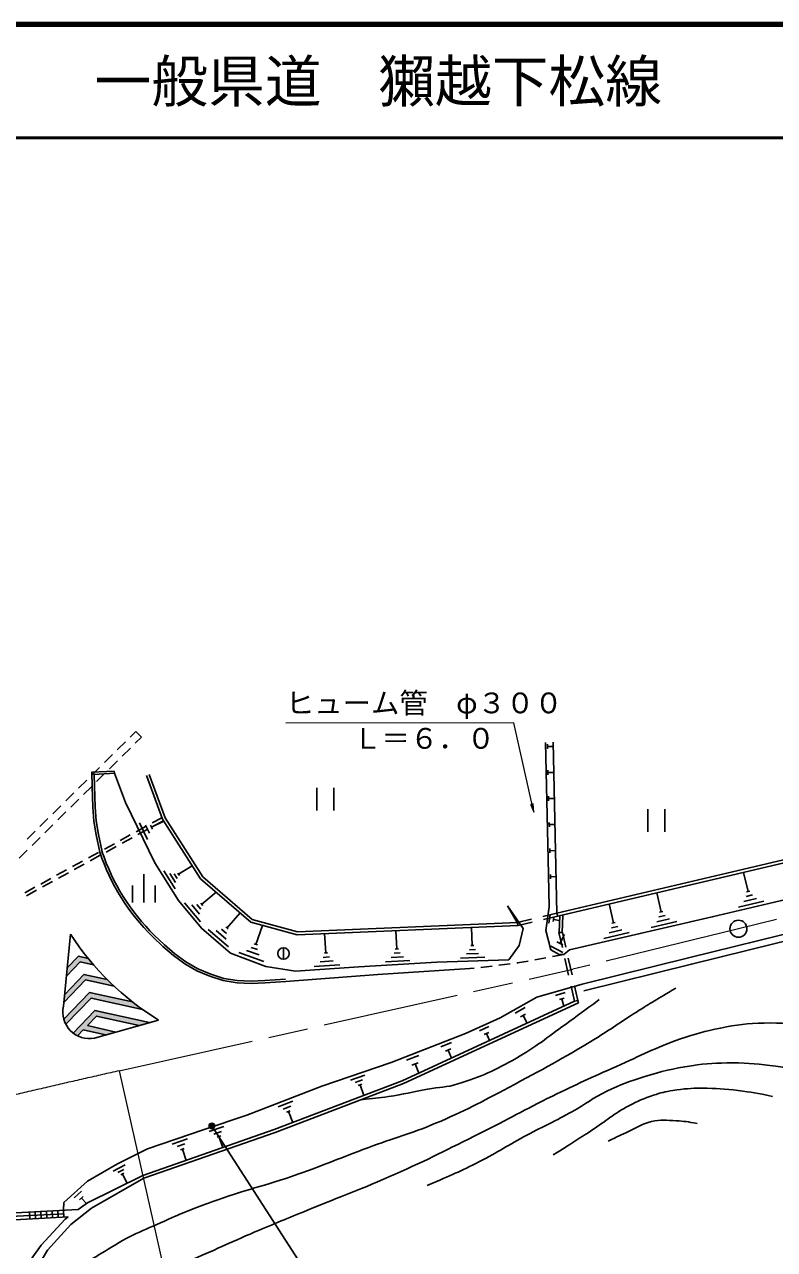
# Model space of a CAD drawing. Units: millimetres, scale not verified. Extents: x 40000 to 680000, y 20000 to 380000.
# Drawn here: x 210558 to 276652, y 272008 to 380000 of the extents above; entities that cross this region are included whole.
import ezdxf
from ezdxf.enums import TextEntityAlignment as Align

# ---------------------------------------------------------------- set-up
doc = ezdxf.new("R2010")
doc.units = ezdxf.units.MM
doc.header["$LTSCALE"] = 1000
doc.header["$PDMODE"] = 32
doc.header["$PDSIZE"] = 500
doc.linetypes.add('CHAIN', pattern=[18.5, 12, -1.5, 3.5, -1.5])
for name, color, linetype, lineweight in [('M-BGD', 7, 'Continuous', 25), ('M-BMK', 2, 'CHAIN', 13), ('M-BMK-SRVR', 3, 'Continuous', 25), ('M-STR-HTXT', 7, 'Continuous', 13), ('M-STR-STRC', 7, 'Continuous', 25), ('M-TTL', 2, 'Continuous', 140), ('M-TTL-LINE', 7, 'Continuous', 50)]:
    doc.layers.add(name, color=color, linetype=linetype, lineweight=lineweight)
doc.layers.add('M-TTL-TXT', color=7, linetype='Continuous')
doc.styles.add('ＭＳ ゴシック', font='')
doc.styles.get('ＭＳ ゴシック').set_extended_font_data('MS Gothic')

# ---------------------------------------------------------------- blocks, each defined once
blk = doc.blocks.new('open_arrow')
at = {"color": 0, "linetype": 'Continuous', "lineweight": -2}
blk.add_lwpolyline([(7.5, 1.25), (0, 0), (7.5, -1.25)], dxfattribs=at)

msp = doc.modelspace()

# ---------------------------------------------------------------- hatches: boundary and pattern name
at = {"layer": 'M-STR-STRC'}
for points in [[(215309, 297858), (214324, 296830), (214254, 296107), (215458, 297364), (216646, 297100, -0.00754), (216171, 297666)], [(215791, 296265), (214099, 294500), (214029, 293777), (215940, 295771), (218464, 295211, -0.00878), (217845, 295809)], [(216273, 294673), (214019, 292323, 0.05351), (214199, 291860), (216422, 294179), (220958, 293172, -0.01118), (220081, 293828)], [(216755, 293081), (214845, 291088, 0.04957), (215235, 290845), (215730, 291362), (217700, 290925), (218620, 291181), (216095, 291742), (216905, 292587), (220664, 291752), (221584, 292009)]]:
    msp.add_hatch(color=256, dxfattribs=at).paths.add_polyline_path(points)

# ---------------------------------------------------------------- linework, layer by layer
at = {"layer": 'M-BGD'}
for p, q in [((220370, 317676), (219873, 317183)), ((220863, 317179), (220370, 317676)), ((219447, 316761), (218736, 316057)), ((220863, 317179), (220314, 316635)), ((256477, 316704), (256706, 306415)), ((256649, 316149), (256640, 316559)), ((257149, 316719), (257484, 301653)), ((218310, 315635), (217600, 314931)), ((219888, 316213), (219177, 315509)), ((256645, 316354), (257157, 316365)), ((217174, 314509), (216463, 313805)), ((218751, 315086), (218041, 314383)), ((256691, 313848), (256682, 314265)), ((216037, 313383), (215327, 312679)), ((217615, 313960), (216904, 313256)), ((218471, 314185), (218482, 313986)), ((256687, 314057), (257208, 314068)), ((214901, 312256), (214190, 311552)), ((216478, 312834), (215768, 312130)), ((236311, 312709), (236312, 310709)), ((237811, 312710), (237812, 310710)), ((213764, 311130), (213054, 310426)), ((215342, 311708), (214631, 311004)), ((256747, 311553), (256738, 311967)), ((256742, 311760), (257259, 311771)), ((212627, 310004), (211917, 309300)), ((214205, 310582), (213495, 309878)), ((221808, 309611), (222651, 310074)), ((222795, 309810), (222651, 310074)), ((265499, 310831), (265500, 308831)), ((266999, 310832), (267000, 308832)), ((211491, 308878), (210781, 308174)), ((213068, 309456), (212358, 308752)), ((220406, 308842), (221282, 309323)), ((220560, 308584), (221436, 309065)), ((221383, 308165), (220680, 309608)), ((221568, 308701), (221217, 309423)), ((221841, 309057), (221666, 309418)), ((221753, 309238), (222836, 309765)), ((221963, 309354), (222795, 309810)), ((256811, 309262), (256802, 309665)), ((256806, 309463), (257310, 309474)), ((211932, 308329), (211222, 307625)), ((217600, 307303), (218477, 307784)), ((219003, 308073), (219880, 308553)), ((219157, 307815), (220034, 308296)), ((210795, 307203), (210085, 306499)), ((216197, 306534), (217074, 307015)), ((216351, 306276), (217228, 306757)), ((217754, 307045), (218631, 307526)), ((256867, 306967), (256859, 307366)), ((256863, 307166), (257361, 307177)), ((214794, 305764), (215671, 306245)), ((214948, 305507), (215825, 305988)), ((224141, 305085), (225344, 305826)), ((278453, 306582), (257484, 301653)), ((278513, 306329), (257544, 301400)), ((211989, 304225), (212865, 304706)), ((213391, 304995), (214268, 305476)), ((213545, 304737), (214422, 305218)), ((221071, 305103), (221073, 302603)), ((223833, 303789), (222845, 305393)), ((223853, 304354), (223359, 305156)), ((223997, 304720), (223750, 305121)), ((224203, 304985), (224079, 305185)), ((256919, 304670), (256910, 305069)), ((256914, 304869), (257412, 304880)), ((274332, 303571), (273932, 305252)), ((210586, 303456), (211462, 303937)), ((210740, 303198), (211617, 303679)), ((212143, 303968), (213019, 304449)), ((220072, 304103), (220073, 302603)), ((222072, 304104), (222073, 302604)), ((226199, 302442), (227452, 303495)), ((274473, 303604), (274192, 303537)), ((226065, 300905), (224662, 302575)), ((225993, 301556), (225291, 302392)), ((226096, 301999), (225745, 302417)), ((226287, 302337), (226111, 302546)), ((262470, 300796), (262083, 302467)), ((266658, 301771), (266269, 303451)), ((275720, 302716), (273478, 302183)), ((275071, 302957), (273950, 302690)), ((274702, 303264), (274141, 303130)), ((228400, 300344), (229552, 301678)), ((253125, 302295), (253988, 300833)), ((256223, 301357), (257484, 301653)), ((256285, 301095), (257546, 301390)), ((256766, 300790), (256869, 301504)), ((257484, 301653), (257546, 301390)), ((257731, 301457), (257679, 299961)), ((258001, 301447), (257949, 299952)), ((267024, 301462), (266464, 301332)), ((266798, 301803), (266518, 301738)), ((228521, 298685), (226741, 300222)), ((228366, 299855), (227921, 300239)), ((228511, 300247), (228288, 300440)), ((230938, 298910), (231520, 300578)), ((250016, 298803), (249962, 300398)), ((253988, 300833), (255249, 301129)), ((253988, 300833), (254050, 300571)), ((254050, 300571), (255311, 300866)), ((257149, 300917), (257201, 301274)), ((257175, 301096), (257710, 301018)), ((262834, 300489), (262277, 300360)), ((262609, 300828), (262330, 300764)), ((268037, 300909), (265796, 300391)), ((267391, 301153), (266270, 300894)), ((228332, 299366), (227442, 300135)), ((237127, 298158), (237008, 299852)), ((243369, 298504), (243273, 300116)), ((257659, 299962), (257960, 298633)), ((257949, 299952), (257679, 299961)), ((257740, 298998), (258155, 299784)), ((257969, 299951), (258261, 298661)), ((263842, 299939), (261613, 299424)), ((263199, 300182), (262084, 299924)), ((231662, 297410), (229438, 298186)), ((231235, 297974), (230123, 298362)), ((231087, 298442), (230530, 298636)), ((231077, 298861), (230799, 298958)), ((233378, 298602), (233379, 297602)), ((237269, 298168), (236986, 298148)), ((243659, 298161), (243121, 298130)), ((243503, 298512), (243234, 298496)), ((250571, 298111), (249508, 298076)), ((250293, 298457), (249762, 298439)), ((250149, 298807), (249883, 298798)), ((257986, 298198), (256940, 298752)), ((258001, 298860), (257478, 299137)), ((238337, 297108), (236078, 296948)), ((237745, 297445), (236616, 297365)), ((237436, 297801), (236872, 297761)), ((244507, 297493), (242357, 297365)), ((243949, 297819), (242874, 297755)), ((251115, 297775), (248988, 297703)), ((257675, 298018), (258086, 298011)), ((258181, 297658), (258512, 296195)), ((258482, 297686), (258814, 296223)), ((259693, 295402), (255712, 294245)), ((258733, 295220), (259034, 293892)), ((259035, 295248), (259327, 293958)), ((257356, 294410), (258217, 294660)), ((257696, 294043), (258127, 294168)), ((257912, 294105), (258099, 293460)), ((259034, 293892), (259327, 293958)), ((259327, 293958), (259372, 293761)), ((253797, 292831), (254689, 293329)), ((254269, 292510), (254715, 292759)), ((250655, 291288), (251491, 291665)), ((254492, 292634), (254865, 291965)), ((251052, 290964), (251471, 291152)), ((251261, 291058), (251544, 290431)), ((247234, 289880), (248188, 290255)), ((247660, 289497), (248137, 289684)), ((247898, 289591), (248179, 288876)), ((244213, 288692), (245304, 289121)), ((244700, 288254), (245246, 288468)), ((244973, 288361), (245295, 287543)), ((239288, 286945), (240550, 287377)), ((239711, 286737), (240342, 286953)), ((239977, 286476), (240292, 286584)), ((240135, 286530), (240459, 285583)), ((232903, 284584), (234216, 285092)), ((233358, 284383), (234015, 284637)), ((233649, 284118), (233978, 284245)), ((233813, 284181), (234194, 283196)), ((226820, 282399), (228124, 282840)), ((227256, 282183), (227908, 282404)), ((227529, 281912), (227855, 282022)), ((227692, 281967), (228023, 280989)), ((223581, 281305), (224912, 281755)), ((224026, 281085), (224691, 281310)), ((224305, 280808), (224637, 280921)), ((224471, 280865), (224808, 279866)), ((218358, 278905), (219428, 279481)), ((218770, 278782), (219304, 279070)), ((219047, 278586), (219315, 278730)), ((219181, 278658), (219613, 277856)), ((214947, 276571), (215595, 277162)), ((215405, 276395), (215729, 276690)), ((215567, 276542), (216010, 276057)), ((215291, 275532), (190612, 274211)), ((212528, 274783), (212496, 275383)), ((213028, 274810), (212996, 275409)), ((213527, 274837), (213495, 275436)), ((214026, 274864), (213994, 275463)), ((216460, 275642), (214647, 274213)), ((215291, 275532), (216107, 276127)), ((214010, 275163), (191062, 273935)), ((214402, 274884), (191413, 273653)), ((211031, 274703), (210998, 275302)), ((211530, 274730), (211498, 275329)), ((212029, 274757), (211997, 275356))]:
    msp.add_line(p, q, dxfattribs=at)
for points in [[(217196, 307036), (216868, 308560), (216673, 309782), (216581, 310989), (216517, 312837), (216487, 314079), (218471, 314185)], [(217391, 307079), (217065, 308596), (216872, 309805), (216780, 311000), (216716, 312843), (216691, 313890), (218482, 313986)], [(218482, 313986), (219472, 311403), (222052, 306107), (224115, 302760), (226153, 300334), (228717, 298119), (231823, 296970), (234441, 296532), (240016, 296926), (246884, 297333), (253239, 297545), (254142, 298811), (254514, 300317), (253911, 301144), (253125, 302295)], [(254050, 300571), (234594, 299750), (230510, 300850), (226064, 304696), (222723, 309942), (221296, 313791)], [(254039, 300830), (234623, 300012), (230635, 301086), (226263, 304867), (222957, 310058), (221540, 313882)], [(256706, 306415), (256800, 302215), (256498, 300129), (256940, 298426), (257675, 298018)], [(304902, 306477), (297675, 304726), (289318, 302652), (279194, 300211), (269191, 297746), (259693, 295402)], [(305043, 305894), (297818, 304143), (289461, 302069), (279336, 299628), (269335, 297163), (259837, 294820)], [(278165, 302989), (271172, 301326), (258599, 298419), (258086, 298011)], [(233582, 295634), (231755, 295512), (230545, 295466), (229292, 295523), (228075, 295708), (226893, 296097), (225756, 296583), (224680, 297195), (223682, 297917), (222751, 298729), (221859, 299579)], [(233569, 295834), (231744, 295711), (230546, 295666), (229312, 295722), (228121, 295904), (226964, 296285), (225845, 296762), (224789, 297363), (223807, 298074), (222886, 298877), (221997, 299724)], [(249809, 296766), (241696, 296238), (233582, 295634)], [(255712, 294245), (252480, 292439), (249419, 291061), (242882, 288491), (236761, 286398), (230141, 283838), (226401, 282590), (221400, 280885), (218764, 279546), (216101, 278030), (214037, 276147), (213994, 275463)], [(259034, 293892), (243851, 286876), (232565, 282575), (220978, 278529), (216107, 276127)], [(216460, 275642), (221081, 278290), (232636, 282325), (243951, 286635), (259372, 293761)], [(206624, 258917), (208311, 264217), (209394, 267431), (210009, 268964), (210837, 270742), (212030, 272379), (214129, 274685), (214402, 274884)], [(214647, 274213), (212573, 271936), (211653, 270362)]]:
    msp.add_lwpolyline(points, dxfattribs=at)
msp.add_circle((233379, 298102), 500, dxfattribs=at)
for radius in [18752, 18552]:
    msp.add_arc((234983, 312974), radius, 198.45785, 225.58354, dxfattribs=at)
for points, knots in [([(214273, 263066), (214764, 264326), (215060, 264833), (215798, 265814), (217039, 267465), (218247, 267961), (220072, 268929), (221915, 269907), (223089, 270154), (225007, 270976), (227304, 271959), (228567, 272566), (230863, 273552), (232669, 274328), (233695, 274727), (235512, 275476), (238518, 276716), (240239, 277323), (243212, 278640), (246187, 279958), (247801, 280811), (250715, 282260), (253220, 283505), (254571, 284304), (257085, 285530), (259267, 286593), (260502, 287164), (262721, 288147), (264918, 289120), (266107, 289773), (268374, 290569), (269714, 291039), (270489, 291248), (271881, 291530), (273370, 291833), (274228, 291917), (275747, 291970), (277341, 292026), (278233, 291859), (279825, 291758), (281081, 291678), (281780, 291534), (283038, 291513), (284444, 291489), (285237, 291490), (286635, 291635), (288046, 291781), (288820, 291990), (290207, 292287), (291674, 292600), (292490, 292804), (293935, 293208), (295485, 293642), (296348, 293908), (297874, 294423), (299002, 294803), (299642, 295000), (300745, 295450), (302744, 296265), (303801, 296872), (305802, 297684), (307131, 298223), (307892, 298493), (309268, 298899), (310944, 299393), (311909, 299574), (313615, 299950), (316232, 300527), (317685, 300950), (320344, 301279), (322263, 301516), (323354, 301651), (325287, 301572), (326210, 301534), (326726, 301457), (327635, 301294), (328457, 301147), (328931, 301099), (329723, 300837), (330424, 300605), (330683, 300484), (331460, 300095)], [0, 0, 0, 0, 1, 1, 1, 2, 2, 2, 3, 3, 3, 4, 4, 4, 5, 5, 5, 6, 6, 6, 7, 7, 7, 8, 8, 8, 9, 9, 9, 10, 10, 10, 11, 11, 11, 12, 12, 12, 13, 13, 13, 14, 14, 14, 15, 15, 15, 16, 16, 16, 17, 17, 17, 18, 18, 18, 19, 19, 19, 20, 20, 20, 21, 21, 21, 22, 22, 22, 23, 23, 23, 24, 24, 24, 25, 25, 25, 26, 26, 26, 27, 27, 27, 27]), ([(267946, 295035), (266265, 294044), (265823, 293782), (264483, 292944), (263043, 292043), (262290, 291453), (260837, 290571), (257928, 288804), (256246, 287898), (253240, 286302), (250761, 284987), (249378, 284224), (246792, 283135), (244508, 282172), (243147, 281842), (240822, 280982), (238396, 280085), (237069, 279498), (234631, 278634), (231703, 277596), (229975, 277271), (227058, 276201), (225555, 275648), (224711, 275335), (223253, 274672), (221263, 273767), (220065, 273394), (218225, 272213), (216680, 271222), (215630, 270810), (214469, 269388), (212660, 267172), (211751, 265748), (210798, 263051), (210244, 261487), (210046, 260825), (209721, 258941)], [0, 0, 0, 0, 1, 1, 1, 2, 2, 2, 3, 3, 3, 4, 4, 4, 5, 5, 5, 6, 6, 6, 7, 7, 7, 8, 8, 8, 9, 9, 9, 10, 10, 10, 11, 11, 11, 12, 12, 12, 12]), ([(240214, 285212), (241369, 285320), (241689, 285359), (242630, 285493), (243991, 285686), (244736, 285897), (246088, 286144), (247121, 286332), (247736, 286282), (248737, 286598), (250843, 287263), (251991, 287788), (253911, 288880), (255689, 289891), (256559, 290663), (258223, 291853), (259398, 292693), (259775, 292967), (261208, 294033)], [0, 0, 0, 0, 1, 1, 1, 2, 2, 2, 3, 3, 3, 4, 4, 4, 5, 5, 5, 6, 6, 6, 6]), ([(246054, 277654), (248263, 278599), (248889, 278862), (250648, 279758), (252315, 280606), (253181, 281207), (254830, 282090), (256388, 282925), (257302, 283315), (258848, 284172), (260047, 284836), (260634, 285360), (261866, 285960), (263103, 286563), (263837, 286821), (265150, 287232), (266749, 287733), (267671, 287950), (269326, 288210), (270731, 288431), (271536, 288452), (272958, 288460), (274456, 288468), (275295, 288349), (276781, 288161), (277893, 288019), (278524, 287947), (279608, 287660), (280670, 287379), (281055, 287222), (282261, 286724)], [0, 0, 0, 0, 1, 1, 1, 2, 2, 2, 3, 3, 3, 4, 4, 4, 5, 5, 5, 6, 6, 6, 7, 7, 7, 8, 8, 8, 9, 9, 9, 10, 10, 10, 10]), ([(276476, 285507), (275063, 285796), (274649, 285877), (273464, 286019), (272221, 286167), (271518, 286226), (270267, 286226), (269259, 286226), (268689, 286186), (267695, 286025), (267015, 285915), (266636, 285823), (265982, 285606), (265107, 285316), (264627, 285108), (263812, 284677), (262461, 283962), (261831, 283349), (260550, 282513), (259231, 281653), (258808, 281385), (257157, 280339)], [0, 0, 0, 0, 1, 1, 1, 2, 2, 2, 3, 3, 3, 4, 4, 4, 5, 5, 5, 6, 6, 6, 7, 7, 7, 7]), ([(269842, 283116), (268987, 283271), (268714, 283314), (267983, 283355), (267134, 283403), (266638, 283462), (265808, 283279), (264971, 283095), (264571, 282770), (263790, 282415), (263083, 282093), (262854, 281981), (261996, 281556)], [0, 0, 0, 0, 1, 1, 1, 2, 2, 2, 3, 3, 3, 4, 4, 4, 4])]:
    msp.add_open_spline(points, degree=3, knots=knots, dxfattribs=at)
at = {"layer": 'M-BMK'}
msp.add_line((218912, 287760), (258890, 296707), dxfattribs=at)
msp.add_lwpolyline([(307913, 308743), (273475, 300287), (258890, 296707)], dxfattribs=at)
msp.add_arc((381833, -440233), 746000, 102.61461, 104.49024, dxfattribs=at)
at = {"layer": 'M-BMK-SRVR'}
msp.add_circle((273475, 300287), 750, dxfattribs=at)
at = {"layer": 'M-STR-HTXT'}
msp.add_line((218912, 287760), (225464, 258484), dxfattribs=at)
msp.add_lwpolyline([(255435, 310569), (253672, 318425), (233593, 318414)], dxfattribs=at)
at = {"layer": 'M-STR-STRC'}
for p, q in [((214612, 299812), (213997, 293449)), ((251769, 296999), (250776, 296881)), ((253358, 297188), (252365, 297070)), ((254004, 297265), (253954, 297259)), ((254938, 297436), (254004, 297265)), ((256512, 297723), (255528, 297544)), ((258086, 298011), (257102, 297831)), ((250181, 296810), (249809, 296766)), ((216095, 291742), (218620, 291181)), ((222380, 292231), (216719, 290651)), ((215235, 290845), (215730, 291362)), ((215730, 291362), (217700, 290925)), ((227070, 282899), (235534, 269784))]:
    msp.add_line(p, q, dxfattribs=at)
for points in [[(216646, 297100), (215458, 297364), (214254, 296107)], [(216171, 297666), (215309, 297858), (214324, 296830)], [(217845, 295809), (215791, 296265), (214099, 294500)], [(218464, 295211), (215940, 295771), (214029, 293777)], [(214019, 292323), (216273, 294673), (220081, 293828)], [(214199, 291860), (216422, 294179), (220958, 293172)], [(214845, 291088), (216755, 293081), (221584, 292009)], [(216095, 291742), (216905, 292587), (220664, 291752)]]:
    msp.add_lwpolyline(points, dxfattribs=at)
for radius in [150, 120, 90, 60, 30, 20]:
    msp.add_circle((227070, 282899), radius, dxfattribs=at)
for centre, radius, start, end in [((235184, 313121), 24502, 212.90004, 238.49496), ((216263, 292930), 2325, 167.11218, 281.30335)]:
    msp.add_arc(centre, radius, start, end, dxfattribs=at)
msp.add_point((227070, 282899), dxfattribs=at)
at = {"layer": 'M-TTL'}
msp.add_line((680000, 380000), (40000, 380000), dxfattribs=at)
at = {"layer": 'M-TTL-LINE'}
msp.add_line((40000, 370000), (680000, 370000), dxfattribs=at)

# ---------------------------------------------------------------- block references
at = {"layer": 'M-STR-HTXT', "xscale": 100, "yscale": 100, "rotation": 102.7}
msp.add_blockref('open_arrow', (255435, 310569), dxfattribs=at)

# ---------------------------------------------------------------- texts
at = {"layer": 'M-STR-HTXT', "style": 'ＭＳ ゴシック'}
for s, p in [('ヒューム管\u3000φ３００', (233593, 318714)), ('Ｌ＝６．０', (239527, 315599))]:
    msp.add_text(s, height=1833, rotation=0.031, dxfattribs=at).set_placement(p, align=Align.BOTTOM_LEFT)
at = {"layer": 'M-TTL-TXT', "style": 'ＭＳ ゴシック'}
msp.add_text('一般県道\u3000獺越下松線', height=3666, dxfattribs=at).set_placement((216734, 375000), align=Align.MIDDLE_LEFT)

doc.saveas('drawing.dxf')
